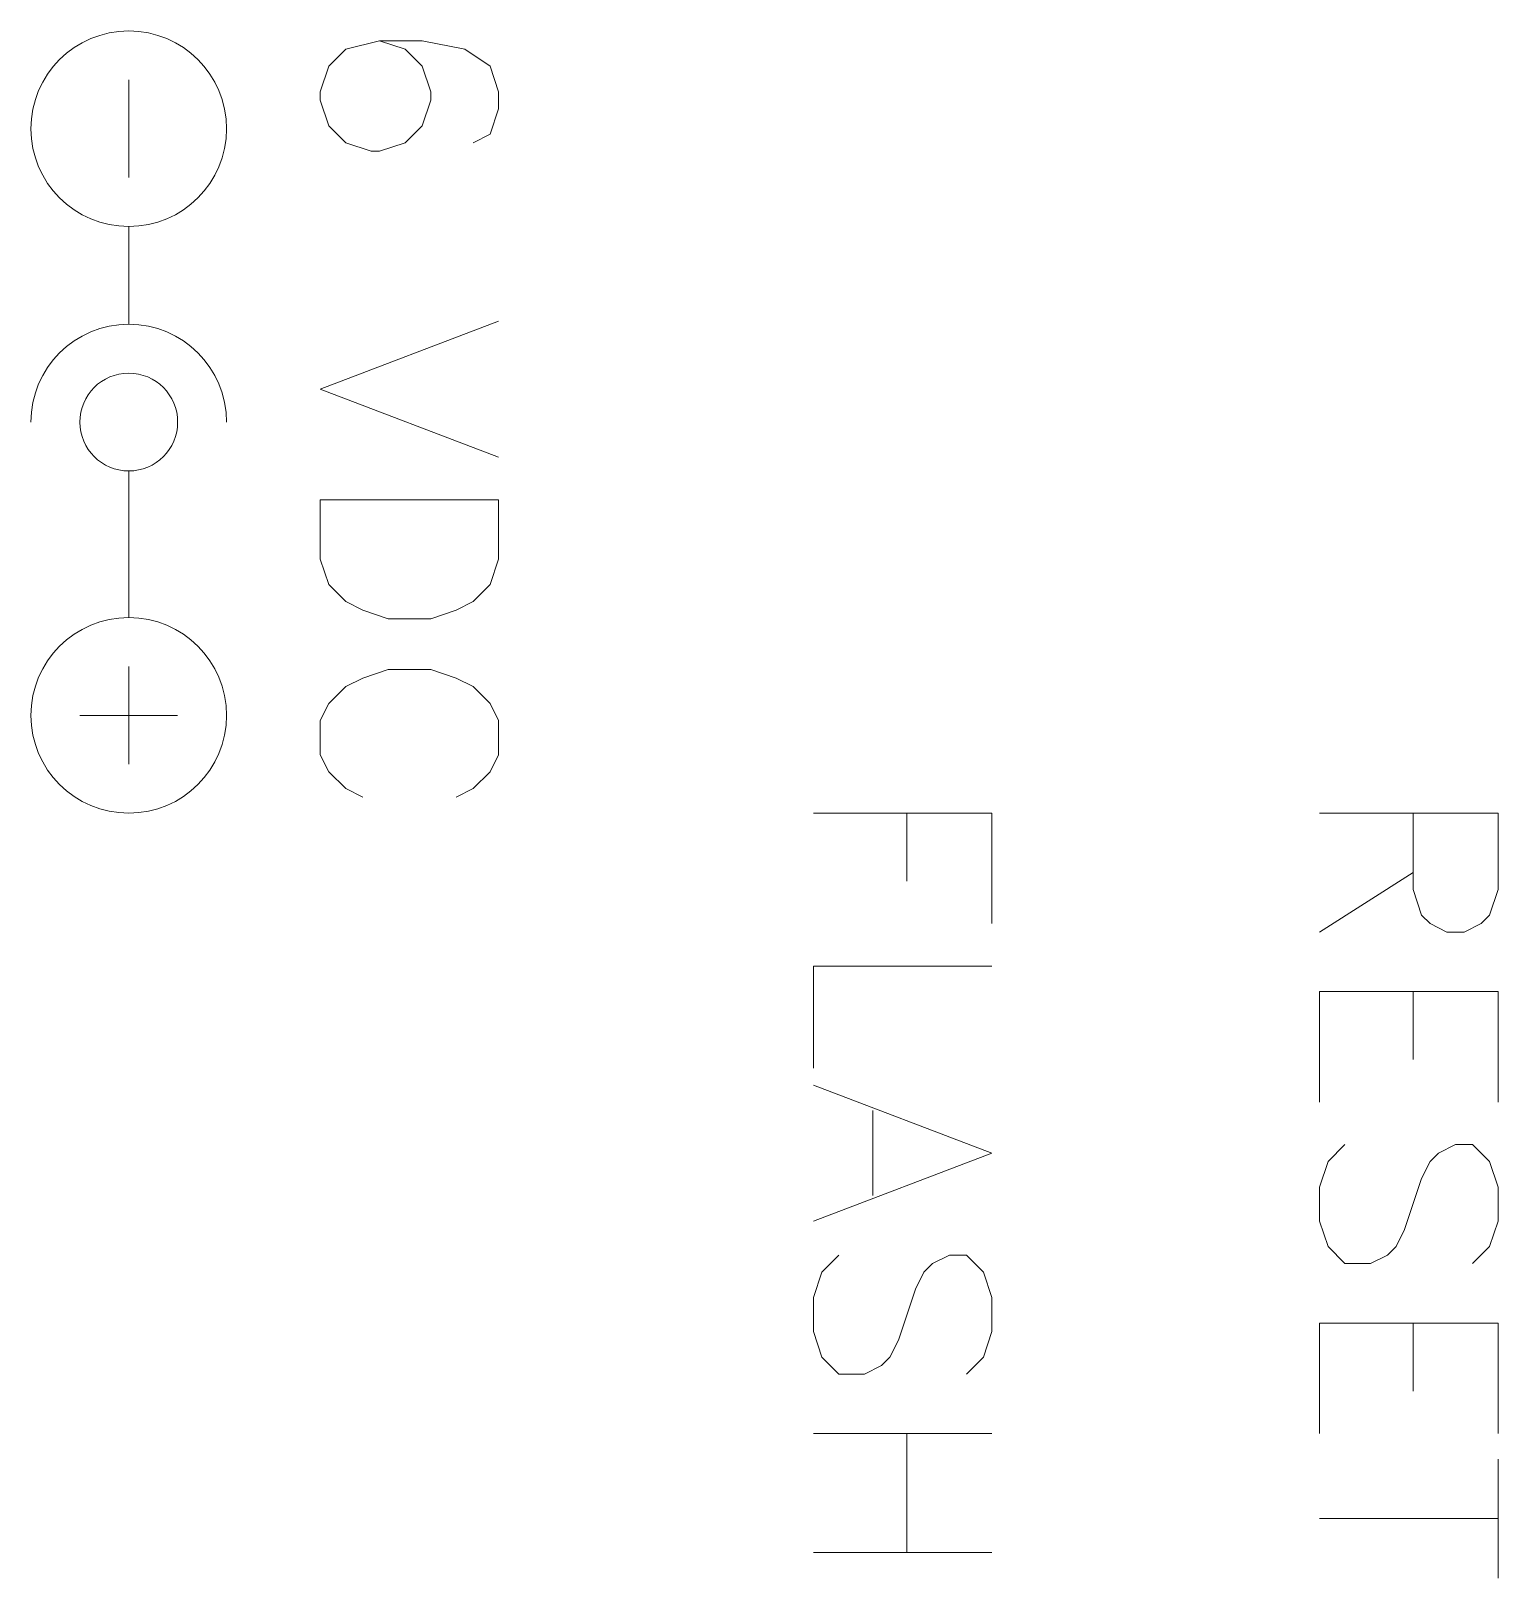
# Model space of a CAD drawing. Header units: millimetres. Extents: x -9 to 6, y -7.8 to 8.
import ezdxf

# ---------------------------------------------------------------- set-up
doc = ezdxf.new("R2010")
doc.units = ezdxf.units.MM
doc.layers.add('engrave', color=3, linetype='Continuous', lineweight=5)

msp = doc.modelspace()

# ---------------------------------------------------------------- linework, layer by layer
at = {"layer": 'engrave'}
for p, q in [((-8, 6.5), (-8, 7.5)), ((-8, 6), (-8, 5)), ((-8, 3.5), (-8, 2)), ((-8, 1.5), (-8, 0.5)), ((-8.5, 1), (-7.5, 1))]:
    msp.add_line(p, q, dxfattribs=at)
for points in [[(-4.478, 6.857), (-4.305, 6.944), (-4.218, 7.205), (-4.218, 7.378), (-4.305, 7.639), (-4.565, 7.813), (-5, 7.9), (-5.435, 7.9), (-5.782, 7.813), (-5.956, 7.639), (-6.043, 7.378), (-6.043, 7.292), (-5.956, 7.031), (-5.782, 6.857), (-5.522, 6.77), (-5.435, 6.77), (-5.174, 6.857), (-5, 7.031), (-4.913, 7.292), (-4.913, 7.378), (-5, 7.639), (-5.174, 7.813), (-5.435, 7.9)], [(-4.218, 5.031), (-6.043, 4.336)], [(-4.218, 3.641), (-6.043, 4.336)], [(-4.218, 3.206), (-6.043, 3.206)], [(-4.218, 3.206), (-4.218, 2.598), (-4.305, 2.337), (-4.478, 2.163), (-4.652, 2.076), (-4.913, 1.989), (-5.348, 1.989), (-5.608, 2.076), (-5.782, 2.163), (-5.956, 2.337), (-6.043, 2.598), (-6.043, 3.206)], [(-4.652, 0.164), (-4.478, 0.251), (-4.305, 0.424), (-4.218, 0.598), (-4.218, 0.946), (-4.305, 1.12), (-4.478, 1.294), (-4.652, 1.381), (-4.913, 1.468), (-5.348, 1.468), (-5.608, 1.381), (-5.782, 1.294), (-5.956, 1.12), (-6.043, 0.946), (-6.043, 0.598), (-5.956, 0.424), (-5.782, 0.251), (-5.608, 0.164)], [(0.825, 0), (-1, 0)], [(-0.044, 0), (-0.044, -0.695)], [(0.825, 0), (0.825, -1.13)], [(6, 0), (4.175, 0)], [(6, 0), (6, -0.782), (5.913, -1.043), (5.826, -1.13), (5.652, -1.217), (5.478, -1.217), (5.305, -1.13), (5.218, -1.043), (5.131, -0.782), (5.131, 0)], [(5.131, -0.608), (4.175, -1.217)], [(0.825, -1.565), (-1, -1.565), (-1, -2.608)], [(6, -1.825), (4.175, -1.825)], [(4.175, -1.825), (4.175, -2.955)], [(5.131, -1.825), (5.131, -2.521)], [(6, -1.825), (6, -2.955)], [(0.825, -3.477), (-1, -2.782)], [(-0.392, -3.042), (-0.392, -3.912)], [(0.825, -3.477), (-1, -4.172)], [(5.739, -4.607), (5.913, -4.433), (6, -4.172), (6, -3.825), (5.913, -3.564), (5.739, -3.39), (5.565, -3.39), (5.392, -3.477), (5.305, -3.564), (5.218, -3.738), (5.044, -4.259), (4.957, -4.433), (4.87, -4.52), (4.696, -4.607), (4.435, -4.607), (4.262, -4.433), (4.175, -4.172), (4.175, -3.825), (4.262, -3.564), (4.435, -3.39)], [(0.565, -5.737), (0.738, -5.563), (0.825, -5.302), (0.825, -4.955), (0.738, -4.694), (0.565, -4.52), (0.391, -4.52), (0.217, -4.607), (0.13, -4.694), (0.043, -4.868), (-0.131, -5.389), (-0.218, -5.563), (-0.305, -5.65), (-0.478, -5.737), (-0.739, -5.737), (-0.913, -5.563), (-1, -5.302), (-1, -4.955), (-0.913, -4.694), (-0.739, -4.52)], [(6, -5.215), (4.175, -5.215)], [(4.175, -5.215), (4.175, -6.345)], [(5.131, -5.215), (5.131, -5.911)], [(6, -5.215), (6, -6.345)], [(0.825, -6.345), (-1, -6.345)], [(-0.044, -6.345), (-0.044, -7.562)], [(6, -6.606), (6, -7.823)], [(6, -7.215), (4.175, -7.215)], [(0.825, -7.562), (-1, -7.562)]]:
    msp.add_lwpolyline(points, dxfattribs=at)
for centre, radius in [((-8, 7), 1), ((-8, 4), 0.5), ((-8, 1), 1)]:
    msp.add_circle(centre, radius, dxfattribs=at)
msp.add_arc((-8, 4), 1, 0, 180, dxfattribs=at)

doc.saveas('drawing.dxf')
